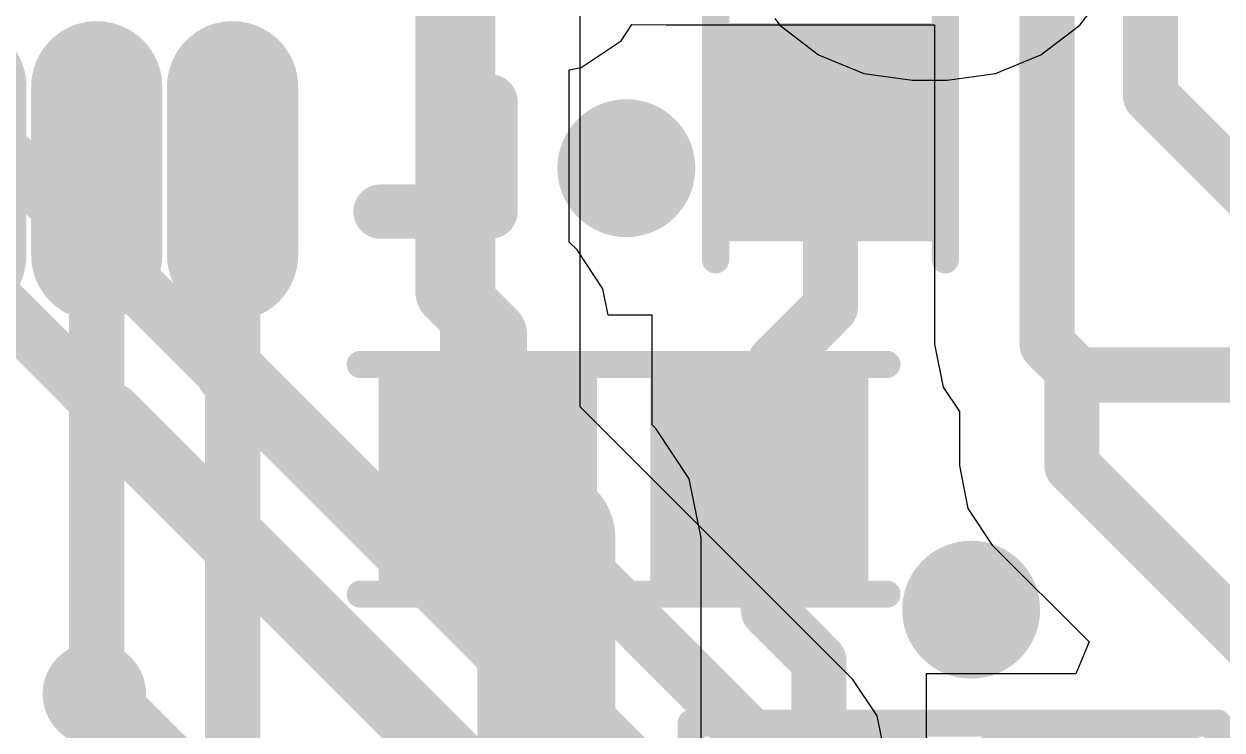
# Model space of a CAD drawing. Header units: millimetres. Extents: x -0.01 to 1.06, y -0.37 to 1.79.
# Drawn here: x 0.538 to 0.7118, y 0.985 to 1.0873 of the extents above; entities that cross this region are included whole.
import ezdxf

# ---------------------------------------------------------------- set-up
doc = ezdxf.new("R2010")
doc.units = ezdxf.units.MM
doc.header["$MEASUREMENT"] = 0
for name, color, linetype in [('BottomLayer', 5, 'Continuous'), ('TopLayer', 1, 'Continuous'), ('TopOverlay', 2, 'Continuous'), ('TopPaste', 8, 'Continuous'), ('TopSolder', 216, 'Continuous'), ('ViaHoleLayer', 16, 'Continuous')]:
    doc.layers.add(name, color=color, linetype=linetype)

# ---------------------------------------------------------------- blocks, each defined once
blk = doc.blocks.new('QFN_32_5X5X05P2_32')
at = {"layer": 'TopLayer'}
h = blk.add_hatch(color=1, dxfattribs=at)
edge = h.paths.add_edge_path()
edge.add_arc((0.0492, -0.1126), 0.00551, 180, 360)
edge.add_line((0.05471, -0.1126), (0.05471, -0.0882))
edge.add_arc((0.0492, -0.0882), 0.00551, 0, 180)
edge.add_line((0.04369, -0.0882), (0.04369, -0.1126))
h = blk.add_hatch(color=1, dxfattribs=at)
edge = h.paths.add_edge_path()
edge.add_arc((0.0689, -0.1126), 0.00551, 180, 360)
edge.add_line((0.07441, -0.1126), (0.07441, -0.0882))
edge.add_arc((0.0689, -0.0882), 0.00551, 0, 180)
edge.add_line((0.06339, -0.0882), (0.06339, -0.1126))
at = {"layer": 'TopPaste'}
h = blk.add_hatch(color=8, dxfattribs=at)
edge = h.paths.add_edge_path()
edge.add_arc((0.0492, -0.1126), 0.00551, 180, 360)
edge.add_line((0.05471, -0.1126), (0.05471, -0.0882))
edge.add_arc((0.0492, -0.0882), 0.00551, 0, 180)
edge.add_line((0.04369, -0.0882), (0.04369, -0.1126))
h = blk.add_hatch(color=8, dxfattribs=at)
edge = h.paths.add_edge_path()
edge.add_arc((0.0689, -0.1126), 0.00551, 180, 360)
edge.add_line((0.07441, -0.1126), (0.07441, -0.0882))
edge.add_arc((0.0689, -0.0882), 0.00551, 0, 180)
edge.add_line((0.06339, -0.0882), (0.06339, -0.1126))
at = {"layer": 'TopSolder'}
h = blk.add_hatch(color=216, dxfattribs=at)
edge = h.paths.add_edge_path()
edge.add_arc((0.0295, -0.1126), 0.00951, 180, 360)
edge.add_line((0.03901, -0.1126), (0.03901, -0.0882))
edge.add_arc((0.0295, -0.0882), 0.00951, 0, 180)
edge.add_line((0.01999, -0.0882), (0.01999, -0.1126))
h = blk.add_hatch(color=216, dxfattribs=at)
edge = h.paths.add_edge_path()
edge.add_arc((0.0492, -0.1126), 0.00951, 180, 360)
edge.add_line((0.05871, -0.1126), (0.05871, -0.0882))
edge.add_arc((0.0492, -0.0882), 0.00951, 0, 180)
edge.add_line((0.03969, -0.0882), (0.03969, -0.1126))
h = blk.add_hatch(color=216, dxfattribs=at)
edge = h.paths.add_edge_path()
edge.add_arc((0.0689, -0.1126), 0.00951, 180, 360)
edge.add_line((0.07841, -0.1126), (0.07841, -0.0882))
edge.add_arc((0.0689, -0.0882), 0.00951, 0, 180)
edge.add_line((0.05939, -0.0882), (0.05939, -0.1126))
at = {"layer": 'TopOverlay', "const_width": 0.00787}
for points in [[(0.1063, -0.1063), (0.1063, -0.09035)], [(0.09035, -0.1063), (0.1063, -0.1063)]]:
    blk.add_lwpolyline(points, dxfattribs=at)
at = {"layer": 'TopOverlay', "const_width": 0.00394}
for points in [[(0.10433, -0.09035, 1), (0.10827, -0.09035, 1)], [(0.08838, -0.1063, 1), (0.09232, -0.1063, 1)], [(0.10433, -0.1063, 1), (0.10827, -0.1063, 1)], [(0.10433, -0.1063, 1), (0.10827, -0.1063, 1)]]:
    blk.add_lwpolyline(points, format="xyb", close=True, dxfattribs=at)
blk = doc.blocks.new('RES_0402_41')
at = {"layer": 'TopLayer'}
for points in [[(-0.0315, -0.01181), (-0.0315, 0.01181), (-0.00787, 0.01181), (-0.00787, -0.01181)], [(0.00787, -0.01181), (0.00787, 0.01181), (0.0315, 0.01181), (0.0315, -0.01181)]]:
    blk.add_hatch(color=1, dxfattribs=at).paths.add_polyline_path(points)
at = {"layer": 'TopPaste'}
for points in [[(-0.0315, -0.01181), (-0.0315, 0.01181), (-0.00787, 0.01181), (-0.00787, -0.01181)], [(0.00787, -0.01181), (0.00787, 0.01181), (0.0315, 0.01181), (0.0315, -0.01181)]]:
    blk.add_hatch(color=8, dxfattribs=at).paths.add_polyline_path(points)
at = {"layer": 'TopSolder'}
for points in [[(-0.0355, -0.01581), (-0.0355, 0.01581), (-0.00387, 0.01581), (-0.00387, -0.01581)], [(0.00387, -0.01581), (0.00387, 0.01581), (0.0355, 0.01581), (0.0355, -0.01581)]]:
    blk.add_hatch(color=216, dxfattribs=at).paths.add_polyline_path(points)
at = {"layer": 'TopOverlay', "const_width": 0.00394}
for points in [[(-0.03819, -0.01665), (-0.03819, 0.01665)], [(-0.03819, 0.01665), (0.03819, 0.01665)], [(0.03819, -0.01665), (0.03819, 0.01665)], [(0, -0.01), (0, 0.01)], [(-0.03819, -0.01665), (0.03819, -0.01665)]]:
    blk.add_lwpolyline(points, dxfattribs=at)
at = {"layer": 'TopOverlay', "const_width": 0.00197}
for points in [[(-0.03917, 0.01665, 1), (-0.0372, 0.01665, 1)], [(-0.03917, 0.01665, 1), (-0.0372, 0.01665, 1)], [(0.0372, 0.01665, 1), (0.03917, 0.01665, 1)], [(0.0372, 0.01665, 1), (0.03917, 0.01665, 1)], [(-0.00098, 0.01, 1), (0.00098, 0.01, 1)], [(-0.00098, -0.01, 1), (0.00098, -0.01, 1)], [(-0.03917, -0.01665, 1), (-0.0372, -0.01665, 1)], [(-0.03917, -0.01665, 1), (-0.0372, -0.01665, 1)], [(0.0372, -0.01665, 1), (0.03917, -0.01665, 1)], [(0.0372, -0.01665, 1), (0.03917, -0.01665, 1)]]:
    blk.add_lwpolyline(points, format="xyb", close=True, dxfattribs=at)
blk = doc.blocks.new('CAP_0402_52')
at = {"layer": 'TopLayer'}
for points in [[(-0.0315, -0.01181), (-0.0315, 0.01181), (-0.00787, 0.01181), (-0.00787, -0.01181)], [(0.00787, -0.01181), (0.00787, 0.01181), (0.0315, 0.01181), (0.0315, -0.01181)]]:
    blk.add_hatch(color=1, dxfattribs=at).paths.add_polyline_path(points)
at = {"layer": 'TopPaste'}
for points in [[(-0.0315, -0.01181), (-0.0315, 0.01181), (-0.00787, 0.01181), (-0.00787, -0.01181)], [(0.00787, -0.01181), (0.00787, 0.01181), (0.0315, 0.01181), (0.0315, -0.01181)]]:
    blk.add_hatch(color=8, dxfattribs=at).paths.add_polyline_path(points)
at = {"layer": 'TopSolder'}
for points in [[(-0.0355, -0.01581), (-0.0355, 0.01581), (-0.00387, 0.01581), (-0.00387, -0.01581)], [(0.00387, -0.01581), (0.00387, 0.01581), (0.0355, 0.01581), (0.0355, -0.01581)]]:
    blk.add_hatch(color=216, dxfattribs=at).paths.add_polyline_path(points)
at = {"layer": 'TopOverlay', "const_width": 0.00394}
for points in [[(-0.03819, 0.01665), (0.03819, 0.01665)], [(-0.03819, -0.01665), (0.03819, -0.01665)]]:
    blk.add_lwpolyline(points, dxfattribs=at)
at = {"layer": 'TopOverlay', "const_width": 0.00197}
for points in [[(-0.03917, 0.01665, 1), (-0.0372, 0.01665, 1)], [(0.0372, 0.01665, 1), (0.03917, 0.01665, 1)], [(-0.03917, -0.01665, 1), (-0.0372, -0.01665, 1)], [(0.0372, -0.01665, 1), (0.03917, -0.01665, 1)]]:
    blk.add_lwpolyline(points, format="xyb", close=True, dxfattribs=at)
blk = doc.blocks.new('CAP_0402_53')
at = {"layer": 'TopLayer'}
for points in [[(-0.0315, -0.01181), (-0.0315, 0.01181), (-0.00787, 0.01181), (-0.00787, -0.01181)], [(0.00787, -0.01181), (0.00787, 0.01181), (0.0315, 0.01181), (0.0315, -0.01181)]]:
    blk.add_hatch(color=1, dxfattribs=at).paths.add_polyline_path(points)
at = {"layer": 'TopPaste'}
for points in [[(-0.0315, -0.01181), (-0.0315, 0.01181), (-0.00787, 0.01181), (-0.00787, -0.01181)], [(0.00787, -0.01181), (0.00787, 0.01181), (0.0315, 0.01181), (0.0315, -0.01181)]]:
    blk.add_hatch(color=8, dxfattribs=at).paths.add_polyline_path(points)
at = {"layer": 'TopSolder'}
for points in [[(-0.0355, -0.01581), (-0.0355, 0.01581), (-0.00387, 0.01581), (-0.00387, -0.01581)], [(0.00387, -0.01581), (0.00387, 0.01581), (0.0355, 0.01581), (0.0355, -0.01581)]]:
    blk.add_hatch(color=216, dxfattribs=at).paths.add_polyline_path(points)
at = {"layer": 'TopOverlay', "const_width": 0.00394}
for points in [[(0.03819, 0.01665), (-0.03819, 0.01665)], [(0.03819, -0.01665), (-0.03819, -0.01665)]]:
    blk.add_lwpolyline(points, dxfattribs=at)
at = {"layer": 'TopOverlay', "const_width": 0.00197}
for points in [[(-0.03917, 0.01665, 1), (-0.0372, 0.01665, 1)], [(0.0372, 0.01665, 1), (0.03917, 0.01665, 1)], [(-0.03917, -0.01665, 1), (-0.0372, -0.01665, 1)], [(0.0372, -0.01665, 1), (0.03917, -0.01665, 1)]]:
    blk.add_lwpolyline(points, format="xyb", close=True, dxfattribs=at)

msp = doc.modelspace()

# ---------------------------------------------------------------- hatches: boundary and pattern name
at = {"layer": 'BottomLayer'}
h = msp.add_hatch(color=5, dxfattribs=at)
edge = h.paths.add_edge_path()
edge.add_arc((0.6254, 1.06641), 0.01, 0, 360)
h = msp.add_hatch(color=5, dxfattribs=at)
edge = h.paths.add_edge_path()
edge.add_arc((0.6754, 1.00241), 0.01, 0, 360)
h = msp.add_hatch(color=5, dxfattribs=at)
edge = h.paths.add_edge_path()
edge.add_arc((0.54826, 0.99018), 0.0075, 0, 360)
at = {"layer": 'TopLayer'}
h = msp.add_hatch(color=1, dxfattribs=at)
edge = h.paths.add_edge_path()
edge.add_arc((0.6254, 1.06641), 0.01, 0, 360)
h = msp.add_hatch(color=1, dxfattribs=at)
edge = h.paths.add_edge_path()
edge.add_arc((0.6754, 1.00241), 0.01, 0, 360)
h = msp.add_hatch(color=1, dxfattribs=at)
edge = h.paths.add_edge_path()
edge.add_arc((0.54826, 0.99018), 0.0075, 0, 360)
at = {"layer": 'ViaHoleLayer'}
h = msp.add_hatch(color=16, dxfattribs=at)
edge = h.paths.add_edge_path()
edge.add_arc((0.6254, 1.06641), 0.006, 0, 360)
h = msp.add_hatch(color=16, dxfattribs=at)
edge = h.paths.add_edge_path()
edge.add_arc((0.6754, 1.00241), 0.006, 0, 360)
h = msp.add_hatch(color=16, dxfattribs=at)
edge = h.paths.add_edge_path()
edge.add_arc((0.54826, 0.99018), 0.005, 0, 360)

# ---------------------------------------------------------------- linework, layer by layer
at = {"layer": 'BottomLayer'}
for p, q in [((0.69116, 1.08715), (0.69548, 1.09279)), ((0.61871, 1.03184), (0.61871, 1.08928)), ((0.64692, 1.0881), (0.64764, 1.08715)), ((0.64764, 1.08715), (0.65328, 1.08283)), ((0.68552, 1.08283), (0.69116, 1.08715)), ((0.65328, 1.08283), (0.65985, 1.08011)), ((0.67895, 1.08011), (0.68552, 1.08283)), ((0.65985, 1.08011), (0.6669, 1.07918)), ((0.6669, 1.07918), (0.6719, 1.07918)), ((0.6719, 1.07918), (0.67895, 1.08011)), ((0.65825, 0.9923), (0.61871, 1.03184)), ((0.66179, 0.98701), (0.65825, 0.9923)), ((0.66303, 0.98077), (0.66179, 0.98701))]:
    msp.add_line(p, q, dxfattribs=at)
for points, const_width in [([(0.6024, 1.02508), (0.6024, 1.19655)], 0.008), ([(0.52659, 1.07722), (0.5694, 1.03441)], 0.008), ([(0.51913, 1.06222), (0.5504, 1.03095)], 0.008), ([(0.56792, 1.03693), (0.6304, 0.97445)], 0.01), ([(0.5504, 1.03041), (0.6084, 0.97241)], 0.01), ([(0.5504, 1.03041), (0.5504, 1.03095)], 0.008), ([(0.5504, 1.02941), (0.5504, 1.03041)], 0.008), ([(0.6024, 1.02508), (0.64671, 0.98077)], 0.008), ([(0.54826, 0.99018), (0.5934, 0.94504)], 0.01)]:
    msp.add_lwpolyline(points, dxfattribs=dict(at, const_width=const_width))
for points, const_width in [([(0.56542, 1.03693, 1), (0.57042, 1.03693, 1)], 0.005), ([(0.5674, 1.03441, 1), (0.5714, 1.03441, 1)], 0.004), ([(0.5479, 1.03041, 1), (0.5529, 1.03041, 1)], 0.005), ([(0.5484, 1.03095, 1), (0.5524, 1.03095, 1)], 0.004), ([(0.5484, 1.03095, 1), (0.5524, 1.03095, 1)], 0.004), ([(0.5484, 1.03041, 1), (0.5524, 1.03041, 1)], 0.004), ([(0.5484, 1.03041, 1), (0.5524, 1.03041, 1)], 0.004), ([(0.5484, 1.02941, 1), (0.5524, 1.02941, 1)], 0.004), ([(0.6004, 1.02508, 1), (0.6044, 1.02508, 1)], 0.004), ([(0.6004, 1.02508, 1), (0.6044, 1.02508, 1)], 0.004), ([(0.54576, 0.99018, 1), (0.55076, 0.99018, 1)], 0.005)]:
    msp.add_lwpolyline(points, format="xyb", close=True, dxfattribs=dict(at, const_width=const_width))
at = {"layer": 'TopLayer'}
for p, q in [((0.62463, 1.08489), (0.62619, 1.08722)), ((0.62619, 1.08722), (0.63119, 1.08718)), ((0.63119, 1.08718), (0.63119, 1.08718)), ((0.63119, 1.08718), (0.67009, 1.08718)), ((0.67009, 1.08718), (0.67009, 1.04091)), ((0.61884, 1.08101), (0.62463, 1.08489)), ((0.61713, 1.08068), (0.61884, 1.08101)), ((0.61713, 1.05569), (0.61713, 1.08068)), ((0.61826, 1.05457), (0.61713, 1.05569)), ((0.62201, 1.04894), (0.61826, 1.05457)), ((0.62277, 1.04512), (0.62201, 1.04894)), ((0.62913, 1.04512), (0.62277, 1.04512)), ((0.62913, 1.02922), (0.62913, 1.04512)), ((0.67009, 1.04091), (0.67133, 1.03467)), ((0.67133, 1.03467), (0.67369, 1.03114)), ((0.67369, 1.03114), (0.67369, 1.02331)), ((0.62967, 1.02868), (0.62913, 1.02922)), ((0.63453, 1.0214), (0.62967, 1.02868)), ((0.67369, 1.02331), (0.67493, 1.01707)), ((0.63624, 1.01281), (0.63453, 1.0214)), ((0.67493, 1.01707), (0.67846, 1.01178)), ((0.63624, 0.93046), (0.63624, 1.01281)), ((0.67846, 1.01178), (0.6925, 0.99774)), ((0.6925, 0.99774), (0.69059, 0.99312)), ((0.69059, 0.99312), (0.66887, 0.99312)), ((0.66887, 0.99312), (0.66887, 0.95206))]:
    msp.add_line(p, q, dxfattribs=at)
for points, const_width in [([(0.7014, 1.07691), (0.7014, 1.12591)], 0.008), ([(0.6864, 1.04091), (0.6864, 1.11891)], 0.008), ([(0.5998, 1.04851), (0.5998, 1.09751)], 0.01), ([(0.7014, 1.07691), (0.7222, 1.05612)], 0.008), ([(0.655, 1.04631), (0.655, 1.07163)], 0.008), ([(0.5486, 0.99051), (0.5486, 1.06601)], 0.008), ([(0.5683, 0.96961), (0.5683, 1.06601)], 0.008), ([(0.5998, 1.04851), (0.606, 1.04231)], 0.01), ([(0.647, 1.03831), (0.655, 1.04631)], 0.008), ([(0.606, 1.022), (0.606, 1.04231)], 0.01), ([(0.6864, 1.04091), (0.69, 1.03731)], 0.008), ([(0.647, 1.02363), (0.647, 1.03831)], 0.008), ([(0.69, 1.02331), (0.69, 1.03731)], 0.008), ([(0.69, 1.03731), (0.69088, 1.03643)], 0.008), ([(0.69088, 1.03643), (0.74609, 1.03643)], 0.008), ([(0.60531, 1.02131), (0.61381, 1.01281)], 0.02), ([(0.60531, 1.02131), (0.606, 1.022)], 0.01), ([(0.64468, 1.02131), (0.647, 1.02363)], 0.008), ([(0.69, 1.02331), (0.71625, 0.99706)], 0.008), ([(0.64468, 1.02131), (0.646, 1.02)], 0.008), ([(0.646, 1.00231), (0.646, 1.02)], 0.008), ([(0.61381, 0.92568), (0.61381, 1.01281)], 0.02), ([(0.646, 1.00231), (0.65331, 0.995)], 0.008), ([(0.65331, 0.96931), (0.65331, 0.995)], 0.008), ([(0.54826, 0.99018), (0.5486, 0.99051)], 0.008)]:
    msp.add_lwpolyline(points, dxfattribs=dict(at, const_width=const_width))
for points, const_width in [([(0.6994, 1.07691, 1), (0.7034, 1.07691, 1)], 0.004), ([(0.6994, 1.07691, 1), (0.7034, 1.07691, 1)], 0.004), ([(0.653, 1.07163, 1), (0.657, 1.07163, 1)], 0.004), ([(0.5466, 1.06601, 1), (0.5506, 1.06601, 1)], 0.004), ([(0.5663, 1.06601, 1), (0.5703, 1.06601, 1)], 0.004), ([(0.5973, 1.04851, 1), (0.6023, 1.04851, 1)], 0.005), ([(0.5973, 1.04851, 1), (0.6023, 1.04851, 1)], 0.005), ([(0.653, 1.04631, 1), (0.657, 1.04631, 1)], 0.004), ([(0.653, 1.04631, 1), (0.657, 1.04631, 1)], 0.004), ([(0.6035, 1.04231, 1), (0.6085, 1.04231, 1)], 0.005), ([(0.6035, 1.04231, 1), (0.6085, 1.04231, 1)], 0.005), ([(0.6844, 1.04091, 1), (0.6884, 1.04091, 1)], 0.004), ([(0.6844, 1.04091, 1), (0.6884, 1.04091, 1)], 0.004), ([(0.645, 1.03831, 1), (0.649, 1.03831, 1)], 0.004), ([(0.645, 1.03831, 1), (0.649, 1.03831, 1)], 0.004), ([(0.688, 1.03731, 1), (0.692, 1.03731, 1)], 0.004), ([(0.688, 1.03731, 1), (0.692, 1.03731, 1)], 0.004), ([(0.688, 1.03731, 1), (0.692, 1.03731, 1)], 0.004), ([(0.68888, 1.03643, 1), (0.69288, 1.03643, 1)], 0.004), ([(0.68888, 1.03643, 1), (0.69288, 1.03643, 1)], 0.004), ([(0.60031, 1.02131, 1), (0.61031, 1.02131, 1)], 0.01), ([(0.6035, 1.022, 1), (0.6085, 1.022, 1)], 0.005), ([(0.6035, 1.022, 1), (0.6085, 1.022, 1)], 0.005), ([(0.645, 1.02363, 1), (0.649, 1.02363, 1)], 0.004), ([(0.645, 1.02363, 1), (0.649, 1.02363, 1)], 0.004), ([(0.688, 1.02331, 1), (0.692, 1.02331, 1)], 0.004), ([(0.688, 1.02331, 1), (0.692, 1.02331, 1)], 0.004), ([(0.60281, 1.02131, 1), (0.60781, 1.02131, 1)], 0.005), ([(0.64268, 1.02131, 1), (0.64668, 1.02131, 1)], 0.004), ([(0.64268, 1.02131, 1), (0.64668, 1.02131, 1)], 0.004), ([(0.644, 1.02, 1), (0.648, 1.02, 1)], 0.004), ([(0.644, 1.02, 1), (0.648, 1.02, 1)], 0.004), ([(0.60881, 1.01281, 1), (0.61881, 1.01281, 1)], 0.01), ([(0.60881, 1.01281, 1), (0.61881, 1.01281, 1)], 0.01), ([(0.644, 1.00231, 1), (0.648, 1.00231, 1)], 0.004), ([(0.644, 1.00231, 1), (0.648, 1.00231, 1)], 0.004), ([(0.65131, 0.995, 1), (0.65531, 0.995, 1)], 0.004), ([(0.65131, 0.995, 1), (0.65531, 0.995, 1)], 0.004), ([(0.54626, 0.99018, 1), (0.55026, 0.99018, 1)], 0.004), ([(0.5466, 0.99051, 1), (0.5506, 0.99051, 1)], 0.004), ([(0.5466, 0.99051, 1), (0.5506, 0.99051, 1)], 0.004)]:
    msp.add_lwpolyline(points, format="xyb", close=True, dxfattribs=dict(at, const_width=const_width))

# ---------------------------------------------------------------- block references
for name, p in [('QFN_32_5X5X05P2_32', (0.4994, 1.16641)), ('RES_0402_41', (0.673, 0.96931))]:
    msp.add_blockref(name, p)
for name, p, rotation in [('CAP_0402_52', (0.655, 1.09131), 90), ('CAP_0402_53', (0.625, 1.02131), 180)]:
    msp.add_blockref(name, p, dxfattribs=dict(rotation=rotation))

doc.saveas('drawing.dxf')
